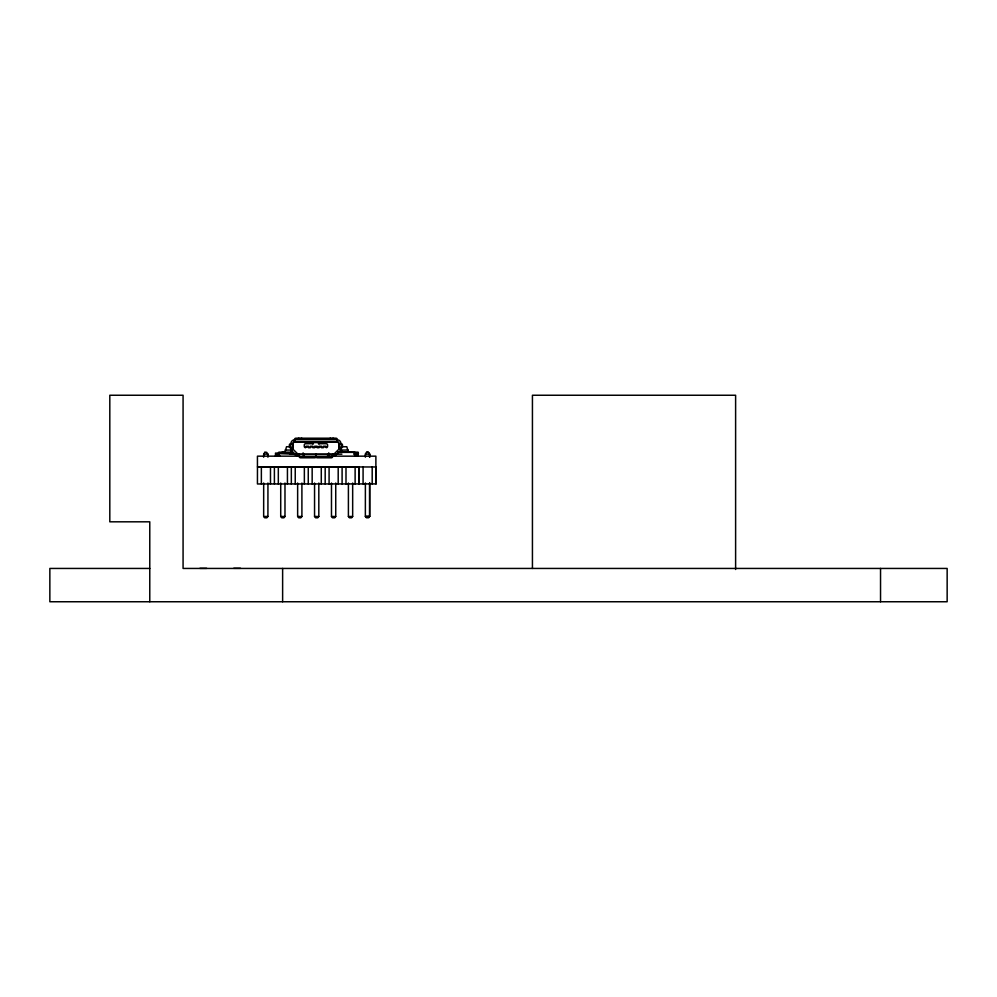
<?xml version="1.0" encoding="UTF-8"?>
<svg xmlns="http://www.w3.org/2000/svg" width="997" height="997" viewBox="0 0 997 997"><rect width="100%" height="100%" fill="white"/><g stroke="black" fill="none" stroke-linecap="round" stroke-linejoin="round"><path stroke-width="1.5" d="M277.228 455.592L277.291 453.785L278.263 453.224A3.041 3.041 0 0 1 278.861 453.161M357.823 456.165L358.097 452.164L349.76 452.164M285.092 451.778L286.513 446.743L289.604 446.743M263.657 454.146L264.878 452.289M369.625 457.149L369.625 454.109L368.367 452.252L366.584 452.252L365.363 454.109L369.663 454.084L369.663 457.125M267.944 483.009L267.919 516.483L266.847 517.804L264.716 517.804L263.682 516.458M284.98 483.034L284.98 516.483L283.908 517.804L281.777 517.804L280.718 516.483L280.718 483.034M301.904 483.034L301.904 516.483L300.832 517.804L298.701 517.804L297.642 516.483L297.642 483.034M318.816 483.034L318.816 516.483L317.756 517.804L315.625 517.804L314.554 516.483L314.554 483.034M335.74 483.034L335.74 516.483L334.668 517.804L332.537 517.804L331.478 516.483L331.478 483.034M352.664 483.034L352.664 516.483L351.592 517.804L349.461 517.804L348.402 516.483L348.402 483.034M369.625 482.997L369.625 516.446L368.566 517.767L366.435 517.767L365.388 516.421L369.663 516.421L369.663 482.972M278.898 453.66L277.652 456.09A2.131 2.131 0 0 1 277.066 456.165M277.091 455.666L275.907 456.165M294.614 441.509L337.248 441.509M297.455 453.672L293.442 449.659A1.67 1.67 0 0 1 292.944 448.476L293.093 449.173L292.944 443.503A1.67 1.67 0 0 1 294.614 441.845L337.248 441.758A1.67 1.67 0 0 1 338.918 443.503L338.768 449.173L338.918 448.476A1.67 1.67 0 0 1 338.419 449.659L334.406 453.672A1.67 1.67 0 0 1 333.222 454.171M313.195 441.87L295.311 441.87A2.33 2.33 0 0 0 292.981 444.201M318.666 441.87L336.55 441.87A2.33 2.33 0 0 1 338.88 444.201L338.88 448.463M313.195 442.219L318.666 442.219M313.195 442.568L318.666 442.568M313.419 443.702L305.605 443.702A1.333 1.333 0 0 0 304.272 445.036L304.272 446.369A1.333 1.333 0 0 0 305.605 447.703L306.042 446.232L308.497 446.232L308.497 447.703L310.366 447.703L310.366 446.232L312.834 446.232L312.834 447.703L314.703 447.703L314.703 446.232L317.158 446.232L317.158 447.703L319.028 447.703L319.028 446.232L321.495 446.232L321.495 447.703L323.352 447.703L323.352 446.232L325.82 446.232L326.256 447.703A1.333 1.333 0 0 0 327.589 446.369L327.589 445.036A1.333 1.333 0 0 0 326.256 443.702L318.442 443.702M292.944 443.839L290.376 443.839A1.333 1.022 -90 0 0 289.354 445.173L289.354 446.506A1.333 1.022 90 0 0 290.376 447.84L292.944 447.84M338.918 443.839L341.485 443.839A1.333 1.022 90 0 1 342.507 445.173L342.507 446.506A1.333 1.022 -90 0 1 341.485 447.84L338.918 447.84M342.183 446.743L346.819 446.743L348.24 451.778M306.042 446.905L308.497 446.905M310.366 446.905L312.834 446.905M314.703 446.905L317.158 446.905M319.028 446.905L321.495 446.905M323.352 446.905L325.82 446.905M285.092 450.058L291.149 450.058M340.525 450.058L348.24 450.058M292.059 450.582L290.763 451.192L292.059 451.192L296.047 455.093A3.664 3.664 0 0 0 298.639 456.165M338.033 451.84L350.52 451.84M264.841 452.314L266.648 452.289L267.919 454.146L267.919 457.187M281.914 452.314L283.696 452.314M338.083 452.364L355.019 452.364L355.019 456.165M366.56 452.277L368.342 452.277L369.625 454.109M291.984 453.161L291.672 452.164L278.861 452.164L278.549 453.66L291.984 453.66L275.496 453.087L275.496 456.09M354.184 453.161L358.422 453.161M354.184 453.66L358.422 453.66M267.944 454.121L263.682 454.121L263.657 457.187M289.953 454.171L341.909 454.171M276.867 454.458L277.714 454.644M294.078 454.507L295.773 454.458M299.274 454.495L332.587 454.495M354.184 454.458L357.96 454.507M327.141 454.644L330.169 454.644M357.487 454.644L354.446 454.458M354.658 455.953L357.96 455.953M299.274 456.165L257.438 456.165L257.438 466.82L376.093 466.982L376.093 483.906L257.438 483.969L257.463 467.02L359.02 467.057L359.02 483.969L359.182 466.982M331.266 456.165L375.881 456.165L375.881 466.82M267.944 516.458L263.657 516.483L263.682 483.009M280.718 516.483L284.98 516.483M297.642 516.483L301.904 516.483M314.554 516.483L318.816 516.483M331.478 516.483L335.74 516.483M348.402 516.483L352.664 516.483M369.625 516.446L365.363 516.446L365.388 482.972M199.911 568.352L206.678 568.352M233.747 568.302L240.514 568.302M149.774 568.44L49.85 568.44L49.85 601.752L947.15 601.752L947.15 568.44L183.074 568.44L183.074 395.248L109.807 395.248L109.807 521.817L149.774 521.817L149.774 601.752M291.523 453.224L292.557 453.984M278.549 453.66L279.883 456.165M880.538 568.44L880.538 601.752M735.612 569.474L735.612 395.248L532.435 395.248L532.435 568.44M376.068 467.02L376.068 483.931M372.193 466.982L372.193 483.906M365.388 454.084L365.363 457.149M363.082 466.982L363.082 483.906M357.96 456.165L357.96 454.308L354.658 454.308L354.658 456.165M357.487 454.458L357.487 456.165M355.119 467.057L355.119 483.969M345.996 467.057L345.996 483.969M342.096 467.057L342.096 483.969M340.912 443.839L340.912 443.503A3.664 3.664 0 0 0 337.248 439.839M340.912 447.167L340.849 449.173A1.77 0.798 -79.5 0 0 340.887 448.488A3.664 3.664 0 0 1 339.84 451.068L335.815 455.093A3.664 3.664 0 0 1 333.222 456.165M339.229 443.839L339.229 447.84M338.195 467.057L338.195 483.969M337.248 441.845L337.248 439.253A1.333 1.047 0 0 0 335.914 438.206L295.947 438.206A1.333 1.047 0 0 0 294.614 439.253L294.614 441.845M334.082 439.316L334.082 438.979A1.333 0.661 0 0 0 332.749 438.306M332.587 454.171L332.587 456.751A1.333 1.047 0 0 1 331.253 457.797L317.333 457.797A1.333 1.047 0 0 1 315.999 456.751A1.333 1.047 0 0 1 314.529 457.797L300.608 457.797A1.333 1.047 0 0 1 299.274 456.751L299.274 454.171M329.421 439.316L329.421 438.979A1.333 0.661 0 0 1 330.755 438.306M329.085 467.057L329.085 483.969M328.748 452.837L328.748 455.168M327.851 454.134L327.851 455.367M325.184 467.057L325.184 483.969M321.283 467.057L321.283 483.969M319.327 441.87L319.327 443.702M318.666 441.845L318.666 443.702M315.862 454.171L315.999 455.504A1.333 1.047 0 0 0 317.333 456.551L331.253 456.551A1.333 1.047 0 0 0 332.587 455.504M313.195 441.845L313.195 443.702M312.535 441.87L312.535 443.702M312.161 467.057L312.161 483.969M308.26 467.057L308.26 483.969M304.359 467.057L304.359 483.969M304.01 454.134L304.01 455.367M303.113 452.837L303.113 455.168M302.44 439.316L302.44 438.979A1.333 0.661 0 0 0 301.106 438.306M297.779 439.316L297.779 438.979A1.333 0.661 0 0 1 299.112 438.306M295.237 467.057L295.237 483.969M292.632 443.839L292.632 447.84M291.336 467.057L291.336 483.969M290.95 443.839L290.95 443.503A3.664 3.664 0 0 1 294.614 439.839M290.95 447.167L291.012 449.173A1.77 0.798 79.5 0 1 290.974 448.488A3.664 3.664 0 0 0 292.021 451.068M287.435 467.057L287.435 483.969M282.625 568.44L282.625 601.752M278.325 467.057L278.325 483.969M277.627 454.458L277.627 456.165M276.954 454.458L276.867 456.165M275.72 455.043L275.72 456.14M274.387 467.02L274.412 483.969M270.486 467.02L270.486 483.944M261.364 467.02L261.364 483.944M298.651 454.134A1.67 1.67 0 0 1 297.467 453.647M340.214 447.84A1.333 1.022 -90 0 0 341.236 446.506L341.236 445.173A1.333 1.022 90 0 0 340.214 443.839M291.647 447.84A1.333 1.022 90 0 1 290.625 446.506L290.625 445.173A1.333 1.022 -90 0 1 291.647 443.839M315.862 455.504A1.333 1.047 0 0 1 314.529 456.551L300.608 456.551A1.333 1.047 0 0 1 299.274 455.504M294.614 440.5A1.333 1.047 0 0 1 295.947 439.453L335.914 439.453A1.333 1.047 0 0 1 337.248 440.5M341.959 450.582L340.662 451.192L341.959 450.582"/></g></svg>
